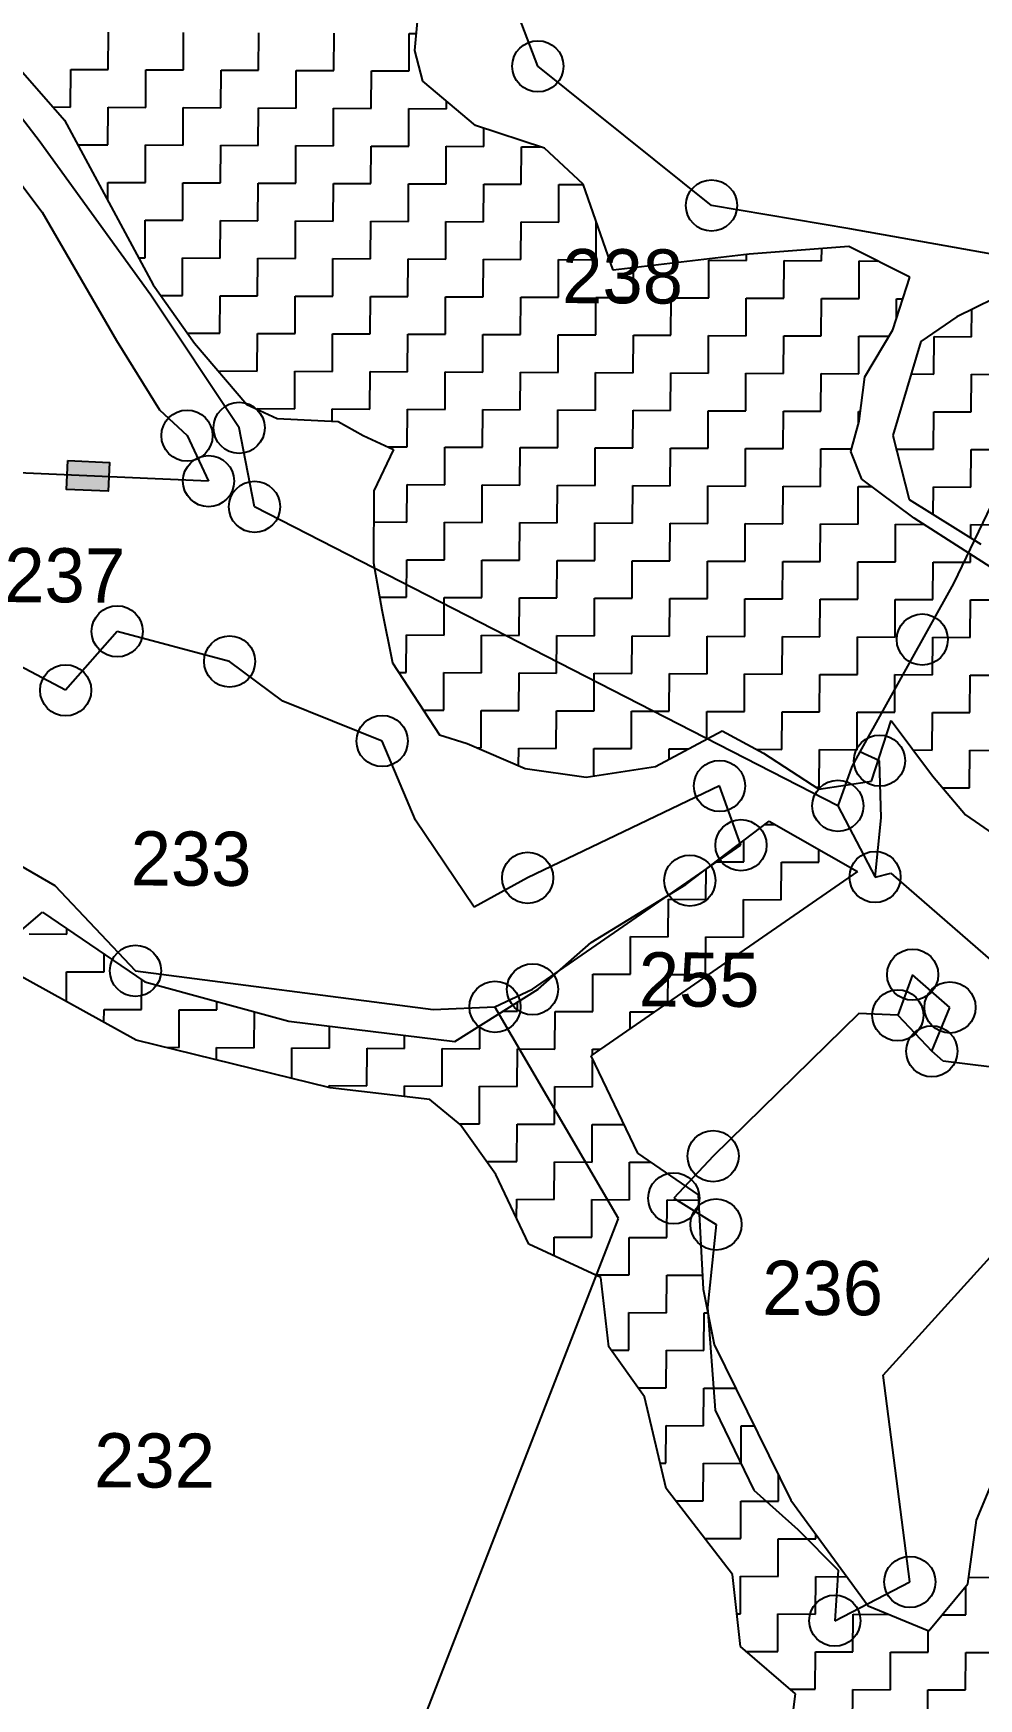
# Model space of a CAD drawing. Header units: metres. Extents: x 281411 to 286097, y 2026212 to 2030446.
# Drawn here: x 284644 to 284972, y 2028842 to 2029420 of the extents above; entities that cross this region are included whole.
import ezdxf
from ezdxf.enums import TextEntityAlignment as Align

# ---------------------------------------------------------------- set-up
doc = ezdxf.new("R2010")
doc.units = ezdxf.units.M
for name, color, linetype in [('POLY_HATCH', 12, 'Continuous'), ('POLY_PARCEL', 6, 'Continuous'), ('TEXT_PARCEL', 7, 'Continuous'), ('V_BOUND_LINE', 7, 'Continuous')]:
    doc.layers.add(name, color=color, linetype=linetype)
doc.styles.add('TEXT_MAP', font='')
doc.styles.get('TEXT_MAP').set_extended_font_data('Kruti Dev 050')

msp = doc.modelspace()

# ---------------------------------------------------------------- hatches: boundary and pattern name
msp.add_hatch(color=256).paths.add_polyline_path([(284670.16, 2029260.79), (284670.6, 2029270.83), (284656.08, 2029271.45), (284655.65, 2029261.41)])

# ---------------------------------------------------------------- linework, layer by layer
msp.add_lwpolyline([(284656.08, 2029271.45), (284670.6, 2029270.83), (284670.16, 2029260.79), (284655.65, 2029261.41)], close=True)
for centre in [(284819.25, 2029408.28), (284879.52, 2029359.98), (284715.56, 2029282.82), (284697.5, 2029280.1), (284704.96, 2029264.32), (284720.92, 2029255.41), (284673.26, 2029212.17), (284952.67, 2029209.32), (284712.26, 2029201.72), (284655.35, 2029191.71), (284765.23, 2029174.11), (284937.84, 2029167.3), (284882.3, 2029158.52), (284923.39, 2029151.61), (284889.75, 2029137.95), (284815.71, 2029126.64), (284872, 2029125.68), (284936.29, 2029126.91), (284679.58, 2029094.38), (284949.33, 2029093.03), (284817.41, 2029087.96), (284804.37, 2029081.86), (284944.17, 2029078.93), (284962.28, 2029081.67), (284955.99, 2029066.44), (284880.07, 2029030.06), (284866.44, 2029015.43), (284881.09, 2029006.33), (284948.37, 2028882.29), (284922.31, 2028868.84)]:
    msp.add_circle(centre, 8.88)
at = {"layer": 'POLY_HATCH'}
for p, q in [((284776.51, 2029413.73), (284778.53, 2029434.87)), ((284779.35, 2029403.14), (284776.51, 2029413.73)), ((284639.69, 2029407.01), (284655, 2029389.63)), ((284797.56, 2029387.68), (284779.35, 2029403.14)), ((284655, 2029389.63), (284685.73, 2029332.42)), ((284821.57, 2029379.88), (284797.56, 2029387.68)), ((284834.98, 2029367.32), (284821.57, 2029379.88)), ((284845.42, 2029337.47), (284834.98, 2029367.32)), ((284892.58, 2029343.03), (284845.42, 2029337.47)), ((284927.22, 2029345.75), (284892.58, 2029343.03)), ((284948.33, 2029335.08), (284927.22, 2029345.75)), ((284685.73, 2029332.42), (284700.07, 2029312.17)), ((284942.48, 2029316.84), (284948.33, 2029335.08)), ((284983.99, 2029330.85), (284964.71, 2029321.33)), ((284964.71, 2029321.33), (284952.17, 2029312.73)), ((284932.78, 2029300.54), (284942.48, 2029316.84)), ((284952.17, 2029312.73), (284942.4, 2029280.09)), ((284700.07, 2029312.17), (284718.25, 2029290.94)), ((284930.79, 2029285.17), (284932.78, 2029300.54)), ((284718.25, 2029290.94), (284728.8, 2029286.08)), ((284728.8, 2029286.08), (284749.96, 2029285.03)), ((284749.96, 2029285.03), (284758.6, 2029280.18)), ((284927.86, 2029274.61), (284930.79, 2029285.17)), ((284758.6, 2029280.18), (284769.15, 2029275.33)), ((284942.4, 2029280.09), (284948.08, 2029257.95)), ((284769.15, 2029275.33), (284762.36, 2029260.94)), ((284931.66, 2029264.98), (284927.86, 2029274.61)), ((284762.36, 2029260.94), (284762.24, 2029235.94)), ((284949.88, 2029251.44), (284931.66, 2029264.98)), ((284948.08, 2029257.95), (284973.01, 2029242.46)), ((284989.2, 2029226.27), (284949.88, 2029251.44)), ((284762.24, 2029235.94), (284765.06, 2029219.59)), ((284765.06, 2029219.59), (284768.82, 2029201.3)), ((284768.82, 2029201.3), (284785.06, 2029176.23)), ((284935.04, 2029160.18), (284941.86, 2029181.29)), ((284941.86, 2029181.29), (284956.21, 2029162)), ((284785.06, 2029176.23), (284794.66, 2029173.31)), ((284860.03, 2029165.32), (284883.17, 2029177.71)), ((284883.17, 2029177.71), (284897.57, 2029169.96)), ((284794.66, 2029173.31), (284814.82, 2029164.56)), ((284897.57, 2029169.96), (284916.75, 2029157.37)), ((284814.82, 2029164.56), (284835.97, 2029161.58)), ((284835.97, 2029161.58), (284860.03, 2029165.32)), ((284916.75, 2029157.37), (284935.04, 2029160.18)), ((284956.21, 2029162), (284967.69, 2029148.49)), ((284870.56, 2029124.29), (284899.51, 2029146.27)), ((284899.51, 2029146.27), (284930.21, 2029128.83)), ((284967.69, 2029148.49), (284985.91, 2029135.91)), ((284930.21, 2029128.83), (284837.59, 2029064.84)), ((284837.76, 2029104.25), (284870.56, 2029124.29)), ((284632.88, 2029102.29), (284647.36, 2029114.72)), ((284647.36, 2029114.72), (284682.84, 2029090.53)), ((284819.41, 2029087.99), (284837.76, 2029104.25)), ((284679.87, 2029070.36), (284637.65, 2029093.62)), ((284682.84, 2029090.53), (284732.8, 2029076.85)), ((284790.48, 2029069.86), (284819.41, 2029087.99)), ((284732.8, 2029076.85), (284790.48, 2029069.86)), ((284747.12, 2029053.71), (284679.87, 2029070.36)), ((284837.59, 2029064.84), (284853.79, 2029031.12)), ((284781.73, 2029049.71), (284747.12, 2029053.71)), ((284792.27, 2029041.01), (284781.73, 2029049.71)), ((284804.7, 2029023.65), (284792.27, 2029041.01)), ((284853.79, 2029031.12), (284874.88, 2029016.6)), ((284816.13, 2028999.56), (284804.7, 2029023.65)), ((284874.88, 2029016.6), (284876.66, 2028983.9)), ((284841.09, 2028987.91), (284816.13, 2028999.56)), ((284843.86, 2028963.86), (284841.09, 2028987.91)), ((284876.66, 2028983.9), (284880.42, 2028964.66)), ((284856.29, 2028946.5), (284843.86, 2028963.86)), ((284880.42, 2028964.66), (284907.11, 2028910.7)), ((284863.84, 2028914.74), (284856.29, 2028946.5)), ((284971.52, 2028903.68), (284980.27, 2028924.79)), ((284886.79, 2028884.84), (284863.84, 2028914.74)), ((284907.11, 2028910.7), (284933.87, 2028874.05)), ((284968.53, 2028881.59), (284971.52, 2028903.68)), ((284889.56, 2028859.83), (284886.79, 2028884.84)), ((284954.99, 2028865.3), (284968.53, 2028881.59)), ((284933.87, 2028874.05), (284954.99, 2028865.3)), ((284908.73, 2028843.4), (284889.56, 2028859.83)), ((284906.73, 2028828.03), (284908.73, 2028843.4))]:
    msp.add_line(p, q, dxfattribs=at)
at = {"layer": 'POLY_HATCH', "linetype": 'Continuous'}
for p, q in [((284670.17, 2029407.12), (284670.23, 2029420.16)), ((284670.17, 2029407.12), (284670.23, 2029420.16)), ((284696.26, 2029407), (284696.32, 2029420.05)), ((284696.26, 2029407), (284696.32, 2029420.05)), ((284722.35, 2029406.88), (284722.41, 2029419.93)), ((284722.35, 2029406.88), (284722.41, 2029419.93)), ((284748.44, 2029406.76), (284748.5, 2029419.81)), ((284748.44, 2029406.76), (284748.5, 2029419.81)), ((284774.53, 2029406.65), (284774.59, 2029419.69)), ((284774.53, 2029406.65), (284774.59, 2029419.69)), ((284774.59, 2029419.69), (284777.08, 2029419.68)), ((284774.59, 2029419.69), (284777.08, 2029419.68)), ((284657.06, 2029394.13), (284657.12, 2029407.18)), ((284657.06, 2029394.13), (284657.12, 2029407.18)), ((284657.12, 2029407.18), (284670.17, 2029407.12)), ((284657.12, 2029407.18), (284670.17, 2029407.12)), ((284683.15, 2029394.01), (284683.21, 2029407.06)), ((284683.15, 2029394.01), (284683.21, 2029407.06)), ((284683.21, 2029407.06), (284696.26, 2029407)), ((284683.21, 2029407.06), (284696.26, 2029407)), ((284709.25, 2029393.9), (284709.3, 2029406.94)), ((284709.25, 2029393.9), (284709.3, 2029406.94)), ((284709.3, 2029406.94), (284722.35, 2029406.88)), ((284709.3, 2029406.94), (284722.35, 2029406.88)), ((284735.34, 2029393.78), (284735.4, 2029406.82)), ((284735.34, 2029393.78), (284735.4, 2029406.82)), ((284735.4, 2029406.82), (284748.44, 2029406.76)), ((284735.4, 2029406.82), (284748.44, 2029406.76)), ((284761.43, 2029393.66), (284761.49, 2029406.71)), ((284761.43, 2029393.66), (284761.49, 2029406.71)), ((284761.49, 2029406.71), (284774.53, 2029406.65)), ((284761.49, 2029406.71), (284774.53, 2029406.65)), ((284651.01, 2029394.16), (284657.06, 2029394.13)), ((284651.01, 2029394.16), (284657.06, 2029394.13)), ((284670.05, 2029381.03), (284670.11, 2029394.07)), ((284670.05, 2029381.03), (284670.11, 2029394.07)), ((284670.11, 2029394.07), (284683.15, 2029394.01)), ((284670.11, 2029394.07), (284683.15, 2029394.01)), ((284696.14, 2029380.91), (284696.2, 2029393.95)), ((284696.14, 2029380.91), (284696.2, 2029393.95)), ((284696.2, 2029393.95), (284709.25, 2029393.9)), ((284696.2, 2029393.95), (284709.25, 2029393.9)), ((284722.23, 2029380.79), (284722.29, 2029393.84)), ((284722.23, 2029380.79), (284722.29, 2029393.84)), ((284722.29, 2029393.84), (284735.34, 2029393.78)), ((284722.29, 2029393.84), (284735.34, 2029393.78)), ((284748.32, 2029380.67), (284748.38, 2029393.72)), ((284748.32, 2029380.67), (284748.38, 2029393.72)), ((284748.38, 2029393.72), (284761.43, 2029393.66)), ((284748.38, 2029393.72), (284761.43, 2029393.66)), ((284774.42, 2029380.55), (284774.48, 2029393.6)), ((284774.42, 2029380.55), (284774.48, 2029393.6)), ((284774.48, 2029393.6), (284787.52, 2029393.54)), ((284774.48, 2029393.6), (284787.52, 2029393.54)), ((284787.52, 2029393.54), (284787.53, 2029396.19)), ((284787.52, 2029393.54), (284787.53, 2029396.19)), ((284800.51, 2029380.44), (284800.54, 2029386.71)), ((284800.51, 2029380.44), (284800.54, 2029386.71)), ((284659.6, 2029381.07), (284670.05, 2029381.03)), ((284659.6, 2029381.07), (284670.05, 2029381.03)), ((284683.04, 2029367.92), (284683.09, 2029380.97)), ((284683.04, 2029367.92), (284683.09, 2029380.97)), ((284683.09, 2029380.97), (284696.14, 2029380.91)), ((284683.09, 2029380.97), (284696.14, 2029380.91)), ((284709.13, 2029367.8), (284709.19, 2029380.85)), ((284709.13, 2029367.8), (284709.19, 2029380.85)), ((284709.19, 2029380.85), (284722.23, 2029380.79)), ((284709.19, 2029380.85), (284722.23, 2029380.79)), ((284735.22, 2029367.69), (284735.28, 2029380.73)), ((284735.22, 2029367.69), (284735.28, 2029380.73)), ((284735.28, 2029380.73), (284748.32, 2029380.67)), ((284735.28, 2029380.73), (284748.32, 2029380.67)), ((284761.31, 2029367.57), (284761.37, 2029380.61)), ((284761.31, 2029367.57), (284761.37, 2029380.61)), ((284761.37, 2029380.61), (284774.42, 2029380.55)), ((284761.37, 2029380.61), (284774.42, 2029380.55)), ((284787.4, 2029367.45), (284787.46, 2029380.5)), ((284787.4, 2029367.45), (284787.46, 2029380.5)), ((284787.46, 2029380.5), (284800.51, 2029380.44)), ((284787.46, 2029380.5), (284800.51, 2029380.44)), ((284813.5, 2029367.33), (284813.55, 2029380.38)), ((284813.5, 2029367.33), (284813.55, 2029380.38)), ((284813.55, 2029380.38), (284820.12, 2029380.35)), ((284813.55, 2029380.38), (284820.12, 2029380.35)), ((284669.96, 2029361.78), (284669.99, 2029367.98)), ((284669.96, 2029361.78), (284669.99, 2029367.98)), ((284669.99, 2029367.98), (284683.04, 2029367.92)), ((284669.99, 2029367.98), (284683.04, 2029367.92)), ((284696.02, 2029354.82), (284696.08, 2029367.86)), ((284696.02, 2029354.82), (284696.08, 2029367.86)), ((284696.08, 2029367.86), (284709.13, 2029367.8)), ((284696.08, 2029367.86), (284709.13, 2029367.8)), ((284722.11, 2029354.7), (284722.17, 2029367.74)), ((284722.11, 2029354.7), (284722.17, 2029367.74)), ((284722.17, 2029367.74), (284735.22, 2029367.69)), ((284722.17, 2029367.74), (284735.22, 2029367.69)), ((284748.21, 2029354.58), (284748.27, 2029367.63)), ((284748.21, 2029354.58), (284748.27, 2029367.63)), ((284748.27, 2029367.63), (284761.31, 2029367.57)), ((284748.27, 2029367.63), (284761.31, 2029367.57)), ((284774.3, 2029354.46), (284774.36, 2029367.51)), ((284774.3, 2029354.46), (284774.36, 2029367.51)), ((284774.36, 2029367.51), (284787.4, 2029367.45)), ((284774.36, 2029367.51), (284787.4, 2029367.45)), ((284800.39, 2029354.35), (284800.45, 2029367.39)), ((284800.39, 2029354.35), (284800.45, 2029367.39)), ((284800.45, 2029367.39), (284813.5, 2029367.33)), ((284800.45, 2029367.39), (284813.5, 2029367.33)), ((284826.48, 2029354.23), (284826.54, 2029367.27)), ((284826.48, 2029354.23), (284826.54, 2029367.27)), ((284826.54, 2029367.27), (284835.01, 2029367.24)), ((284826.54, 2029367.27), (284835.01, 2029367.24)), ((284682.92, 2029341.83), (284682.98, 2029354.88)), ((284682.92, 2029341.83), (284682.98, 2029354.88)), ((284682.98, 2029354.88), (284696.02, 2029354.82)), ((284682.98, 2029354.88), (284696.02, 2029354.82)), ((284709.01, 2029341.71), (284709.07, 2029354.76)), ((284709.01, 2029341.71), (284709.07, 2029354.76)), ((284709.07, 2029354.76), (284722.11, 2029354.7)), ((284709.07, 2029354.76), (284722.11, 2029354.7)), ((284735.1, 2029341.59), (284735.16, 2029354.64)), ((284735.1, 2029341.59), (284735.16, 2029354.64)), ((284735.16, 2029354.64), (284748.21, 2029354.58)), ((284735.16, 2029354.64), (284748.21, 2029354.58)), ((284761.19, 2029341.48), (284761.25, 2029354.52)), ((284761.19, 2029341.48), (284761.25, 2029354.52)), ((284761.25, 2029354.52), (284774.3, 2029354.46)), ((284761.25, 2029354.52), (284774.3, 2029354.46)), ((284787.29, 2029341.36), (284787.34, 2029354.4)), ((284787.29, 2029341.36), (284787.34, 2029354.4)), ((284787.34, 2029354.4), (284800.39, 2029354.35)), ((284787.34, 2029354.4), (284800.39, 2029354.35)), ((284813.38, 2029341.24), (284813.44, 2029354.29)), ((284813.38, 2029341.24), (284813.44, 2029354.29)), ((284813.44, 2029354.29), (284826.48, 2029354.23)), ((284813.44, 2029354.29), (284826.48, 2029354.23)), ((284839.47, 2029341.12), (284839.53, 2029354.17)), ((284839.47, 2029341.12), (284839.53, 2029354.17)), ((284839.53, 2029354.17), (284839.58, 2029354.17)), ((284839.53, 2029354.17), (284839.58, 2029354.17)), ((284680.67, 2029341.84), (284682.92, 2029341.83)), ((284680.67, 2029341.84), (284682.92, 2029341.83)), ((284695.9, 2029328.72), (284695.96, 2029341.77)), ((284695.9, 2029328.72), (284695.96, 2029341.77)), ((284695.96, 2029341.77), (284709.01, 2029341.71)), ((284695.96, 2029341.77), (284709.01, 2029341.71)), ((284722, 2029328.61), (284722.06, 2029341.65)), ((284722, 2029328.61), (284722.06, 2029341.65)), ((284722.06, 2029341.65), (284735.1, 2029341.59)), ((284722.06, 2029341.65), (284735.1, 2029341.59)), ((284748.09, 2029328.49), (284748.15, 2029341.53)), ((284748.09, 2029328.49), (284748.15, 2029341.53)), ((284748.15, 2029341.53), (284761.19, 2029341.48)), ((284748.15, 2029341.53), (284761.19, 2029341.48)), ((284774.18, 2029328.37), (284774.24, 2029341.42)), ((284774.18, 2029328.37), (284774.24, 2029341.42)), ((284774.24, 2029341.42), (284787.29, 2029341.36)), ((284774.24, 2029341.42), (284787.29, 2029341.36)), ((284891.65, 2029340.89), (284891.66, 2029342.92)), ((284891.65, 2029340.89), (284891.66, 2029342.92)), ((284917.75, 2029340.77), (284917.76, 2029345.01)), ((284917.75, 2029340.77), (284917.76, 2029345.01)), ((284800.27, 2029328.25), (284800.33, 2029341.3)), ((284800.27, 2029328.25), (284800.33, 2029341.3)), ((284800.33, 2029341.3), (284813.38, 2029341.24)), ((284800.33, 2029341.3), (284813.38, 2029341.24)), ((284826.36, 2029328.14), (284826.42, 2029341.18)), ((284826.36, 2029328.14), (284826.42, 2029341.18)), ((284826.42, 2029341.18), (284839.47, 2029341.12)), ((284826.42, 2029341.18), (284839.47, 2029341.12)), ((284852.46, 2029328.02), (284852.5, 2029338.31)), ((284852.46, 2029328.02), (284852.5, 2029338.31)), ((284878.55, 2029327.9), (284878.61, 2029340.95)), ((284878.55, 2029327.9), (284878.61, 2029340.95)), ((284878.61, 2029340.95), (284891.65, 2029340.89)), ((284878.61, 2029340.95), (284891.65, 2029340.89)), ((284904.64, 2029327.78), (284904.7, 2029340.83)), ((284904.64, 2029327.78), (284904.7, 2029340.83)), ((284904.7, 2029340.83), (284917.75, 2029340.77)), ((284904.7, 2029340.83), (284917.75, 2029340.77)), ((284930.73, 2029327.66), (284930.79, 2029340.71)), ((284930.73, 2029327.66), (284930.79, 2029340.71)), ((284930.79, 2029340.71), (284937.26, 2029340.68)), ((284930.79, 2029340.71), (284937.26, 2029340.68)), ((284688.32, 2029328.76), (284695.9, 2029328.72)), ((284688.32, 2029328.76), (284695.9, 2029328.72)), ((284708.89, 2029315.62), (284708.95, 2029328.67)), ((284708.89, 2029315.62), (284708.95, 2029328.67)), ((284708.95, 2029328.67), (284722, 2029328.61)), ((284708.95, 2029328.67), (284722, 2029328.61)), ((284734.98, 2029315.5), (284735.04, 2029328.55)), ((284734.98, 2029315.5), (284735.04, 2029328.55)), ((284735.04, 2029328.55), (284748.09, 2029328.49)), ((284735.04, 2029328.55), (284748.09, 2029328.49)), ((284761.08, 2029315.38), (284761.13, 2029328.43)), ((284761.08, 2029315.38), (284761.13, 2029328.43)), ((284761.13, 2029328.43), (284774.18, 2029328.37)), ((284761.13, 2029328.43), (284774.18, 2029328.37)), ((284787.17, 2029315.27), (284787.23, 2029328.31)), ((284787.17, 2029315.27), (284787.23, 2029328.31)), ((284787.23, 2029328.31), (284800.27, 2029328.25)), ((284787.23, 2029328.31), (284800.27, 2029328.25)), ((284813.26, 2029315.15), (284813.32, 2029328.19)), ((284813.26, 2029315.15), (284813.32, 2029328.19)), ((284813.32, 2029328.19), (284826.36, 2029328.14)), ((284813.32, 2029328.19), (284826.36, 2029328.14)), ((284839.35, 2029315.03), (284839.41, 2029328.08)), ((284839.35, 2029315.03), (284839.41, 2029328.08)), ((284839.41, 2029328.08), (284852.46, 2029328.02)), ((284839.41, 2029328.08), (284852.46, 2029328.02)), ((284865.44, 2029314.91), (284865.5, 2029327.96)), ((284865.44, 2029314.91), (284865.5, 2029327.96)), ((284865.5, 2029327.96), (284878.55, 2029327.9)), ((284865.5, 2029327.96), (284878.55, 2029327.9)), ((284891.54, 2029314.79), (284891.59, 2029327.84)), ((284891.54, 2029314.79), (284891.59, 2029327.84)), ((284891.59, 2029327.84), (284904.64, 2029327.78)), ((284891.59, 2029327.84), (284904.64, 2029327.78)), ((284917.63, 2029314.68), (284917.69, 2029327.72)), ((284917.63, 2029314.68), (284917.69, 2029327.72)), ((284917.69, 2029327.72), (284930.73, 2029327.66)), ((284917.69, 2029327.72), (284930.73, 2029327.66)), ((284943.75, 2029320.8), (284943.78, 2029327.61)), ((284943.75, 2029320.8), (284943.78, 2029327.61)), ((284943.78, 2029327.61), (284945.93, 2029327.6)), ((284943.78, 2029327.61), (284945.93, 2029327.6)), ((284969.81, 2029314.44), (284969.85, 2029323.87)), ((284697.59, 2029315.67), (284708.89, 2029315.62)), ((284697.59, 2029315.67), (284708.89, 2029315.62)), ((284721.88, 2029302.51), (284721.94, 2029315.56)), ((284721.88, 2029302.51), (284721.94, 2029315.56)), ((284721.94, 2029315.56), (284734.98, 2029315.5)), ((284721.94, 2029315.56), (284734.98, 2029315.5)), ((284747.97, 2029302.4), (284748.03, 2029315.44)), ((284747.97, 2029302.4), (284748.03, 2029315.44)), ((284748.03, 2029315.44), (284761.08, 2029315.38)), ((284748.03, 2029315.44), (284761.08, 2029315.38)), ((284774.06, 2029302.28), (284774.12, 2029315.32)), ((284774.06, 2029302.28), (284774.12, 2029315.32)), ((284774.12, 2029315.32), (284787.17, 2029315.27)), ((284774.12, 2029315.32), (284787.17, 2029315.27)), ((284800.15, 2029302.16), (284800.21, 2029315.21)), ((284800.15, 2029302.16), (284800.21, 2029315.21)), ((284800.21, 2029315.21), (284813.26, 2029315.15)), ((284800.21, 2029315.21), (284813.26, 2029315.15)), ((284826.25, 2029302.04), (284826.31, 2029315.09)), ((284826.25, 2029302.04), (284826.31, 2029315.09)), ((284826.31, 2029315.09), (284839.35, 2029315.03)), ((284826.31, 2029315.09), (284839.35, 2029315.03)), ((284852.34, 2029301.93), (284852.4, 2029314.97)), ((284852.34, 2029301.93), (284852.4, 2029314.97)), ((284852.4, 2029314.97), (284865.44, 2029314.91)), ((284852.4, 2029314.97), (284865.44, 2029314.91)), ((284878.43, 2029301.81), (284878.49, 2029314.85)), ((284878.43, 2029301.81), (284878.49, 2029314.85)), ((284878.49, 2029314.85), (284891.54, 2029314.79)), ((284878.49, 2029314.85), (284891.54, 2029314.79)), ((284904.52, 2029301.69), (284904.58, 2029314.74)), ((284904.52, 2029301.69), (284904.58, 2029314.74)), ((284904.58, 2029314.74), (284917.63, 2029314.68)), ((284904.58, 2029314.74), (284917.63, 2029314.68)), ((284930.61, 2029301.57), (284930.67, 2029314.62)), ((284930.61, 2029301.57), (284930.67, 2029314.62)), ((284930.67, 2029314.62), (284941.12, 2029314.57)), ((284930.67, 2029314.62), (284941.12, 2029314.57)), ((284956.71, 2029301.45), (284956.77, 2029314.5)), ((284956.77, 2029314.5), (284969.81, 2029314.44)), ((284708.83, 2029302.57), (284721.88, 2029302.51)), ((284708.83, 2029301.94), (284708.83, 2029302.57)), ((284708.83, 2029302.57), (284721.88, 2029302.51)), ((284708.83, 2029301.94), (284708.83, 2029302.57)), ((284734.87, 2029289.41), (284734.92, 2029302.46)), ((284734.87, 2029289.41), (284734.92, 2029302.46)), ((284734.92, 2029302.46), (284747.97, 2029302.4)), ((284734.92, 2029302.46), (284747.97, 2029302.4)), ((284760.96, 2029289.29), (284761.02, 2029302.34)), ((284760.96, 2029289.29), (284761.02, 2029302.34)), ((284761.02, 2029302.34), (284774.06, 2029302.28)), ((284761.02, 2029302.34), (284774.06, 2029302.28)), ((284787.05, 2029289.17), (284787.11, 2029302.22)), ((284787.05, 2029289.17), (284787.11, 2029302.22)), ((284787.11, 2029302.22), (284800.15, 2029302.16)), ((284787.11, 2029302.22), (284800.15, 2029302.16)), ((284813.14, 2029289.06), (284813.2, 2029302.1)), ((284813.14, 2029289.06), (284813.2, 2029302.1)), ((284813.2, 2029302.1), (284826.25, 2029302.04)), ((284813.2, 2029302.1), (284826.25, 2029302.04)), ((284839.23, 2029288.94), (284839.29, 2029301.98)), ((284839.23, 2029288.94), (284839.29, 2029301.98)), ((284839.29, 2029301.98), (284852.34, 2029301.93)), ((284839.29, 2029301.98), (284852.34, 2029301.93)), ((284865.33, 2029288.82), (284865.38, 2029301.87)), ((284865.33, 2029288.82), (284865.38, 2029301.87)), ((284865.38, 2029301.87), (284878.43, 2029301.81)), ((284865.38, 2029301.87), (284878.43, 2029301.81)), ((284891.42, 2029288.7), (284891.48, 2029301.75)), ((284891.42, 2029288.7), (284891.48, 2029301.75)), ((284891.48, 2029301.75), (284904.52, 2029301.69)), ((284891.48, 2029301.75), (284904.52, 2029301.69)), ((284917.51, 2029288.58), (284917.57, 2029301.63)), ((284917.51, 2029288.58), (284917.57, 2029301.63)), ((284917.57, 2029301.63), (284930.61, 2029301.57)), ((284917.57, 2029301.63), (284930.61, 2029301.57)), ((284948.81, 2029301.49), (284956.71, 2029301.45)), ((284969.69, 2029288.35), (284969.75, 2029301.4)), ((284969.75, 2029301.4), (284982.8, 2029301.34)), ((284721.82, 2029289.47), (284734.87, 2029289.41)), ((284721.82, 2029289.3), (284721.82, 2029289.47)), ((284721.82, 2029289.47), (284734.87, 2029289.41)), ((284721.82, 2029289.3), (284721.82, 2029289.47)), ((284747.89, 2029285.13), (284747.91, 2029289.35)), ((284747.89, 2029285.13), (284747.91, 2029289.35)), ((284747.91, 2029289.35), (284760.96, 2029289.29)), ((284747.91, 2029289.35), (284760.96, 2029289.29)), ((284773.94, 2029276.19), (284774, 2029289.23)), ((284773.94, 2029276.19), (284774, 2029289.23)), ((284774, 2029289.23), (284787.05, 2029289.17)), ((284774, 2029289.23), (284787.05, 2029289.17)), ((284800.04, 2029276.07), (284800.1, 2029289.12)), ((284800.04, 2029276.07), (284800.1, 2029289.12)), ((284800.1, 2029289.12), (284813.14, 2029289.06)), ((284800.1, 2029289.12), (284813.14, 2029289.06)), ((284826.13, 2029275.95), (284826.19, 2029289)), ((284826.13, 2029275.95), (284826.19, 2029289)), ((284826.19, 2029289), (284839.23, 2029288.94)), ((284826.19, 2029289), (284839.23, 2029288.94)), ((284852.22, 2029275.83), (284852.28, 2029288.88)), ((284852.22, 2029275.83), (284852.28, 2029288.88)), ((284852.28, 2029288.88), (284865.33, 2029288.82)), ((284852.28, 2029288.88), (284865.33, 2029288.82)), ((284878.31, 2029275.72), (284878.37, 2029288.76)), ((284878.31, 2029275.72), (284878.37, 2029288.76)), ((284878.37, 2029288.76), (284891.42, 2029288.7)), ((284878.37, 2029288.76), (284891.42, 2029288.7)), ((284904.4, 2029275.6), (284904.46, 2029288.64)), ((284904.4, 2029275.6), (284904.46, 2029288.64)), ((284904.46, 2029288.64), (284917.51, 2029288.58)), ((284904.46, 2029288.64), (284917.51, 2029288.58)), ((284930.54, 2029284.25), (284930.56, 2029288.53)), ((284930.54, 2029284.25), (284930.56, 2029288.53)), ((284930.56, 2029288.53), (284931.23, 2029288.52)), ((284930.56, 2029288.53), (284931.23, 2029288.52)), ((284956.59, 2029275.36), (284956.65, 2029288.41)), ((284956.65, 2029288.41), (284969.69, 2029288.35)), ((284767.22, 2029276.22), (284773.94, 2029276.19)), ((284767.22, 2029276.22), (284773.94, 2029276.19)), ((284786.93, 2029263.08), (284786.99, 2029276.13)), ((284786.93, 2029263.08), (284786.99, 2029276.13)), ((284786.99, 2029276.13), (284800.04, 2029276.07)), ((284786.99, 2029276.13), (284800.04, 2029276.07)), ((284813.02, 2029262.96), (284813.08, 2029276.01)), ((284813.02, 2029262.96), (284813.08, 2029276.01)), ((284813.08, 2029276.01), (284826.13, 2029275.95)), ((284813.08, 2029276.01), (284826.13, 2029275.95)), ((284839.12, 2029262.85), (284839.17, 2029275.89)), ((284839.12, 2029262.85), (284839.17, 2029275.89)), ((284839.17, 2029275.89), (284852.22, 2029275.83)), ((284839.17, 2029275.89), (284852.22, 2029275.83)), ((284865.21, 2029262.73), (284865.27, 2029275.77)), ((284865.21, 2029262.73), (284865.27, 2029275.77)), ((284865.27, 2029275.77), (284878.31, 2029275.72)), ((284865.27, 2029275.77), (284878.31, 2029275.72)), ((284891.3, 2029262.61), (284891.36, 2029275.66)), ((284891.3, 2029262.61), (284891.36, 2029275.66)), ((284891.36, 2029275.66), (284904.4, 2029275.6)), ((284891.36, 2029275.66), (284904.4, 2029275.6)), ((284917.39, 2029262.49), (284917.45, 2029275.54)), ((284917.39, 2029262.49), (284917.45, 2029275.54)), ((284917.45, 2029275.54), (284928.1, 2029275.49)), ((284917.45, 2029275.54), (284928.1, 2029275.49)), ((284943.6, 2029275.42), (284956.59, 2029275.36)), ((284969.58, 2029262.26), (284969.63, 2029275.3)), ((284969.63, 2029275.3), (284982.68, 2029275.24)), ((284773.83, 2029250.09), (284773.89, 2029263.14)), ((284773.83, 2029250.09), (284773.89, 2029263.14)), ((284773.89, 2029263.14), (284786.93, 2029263.08)), ((284773.89, 2029263.14), (284786.93, 2029263.08)), ((284799.92, 2029249.98), (284799.98, 2029263.02)), ((284799.92, 2029249.98), (284799.98, 2029263.02)), ((284799.98, 2029263.02), (284813.02, 2029262.96)), ((284799.98, 2029263.02), (284813.02, 2029262.96)), ((284826.01, 2029249.86), (284826.07, 2029262.91)), ((284826.01, 2029249.86), (284826.07, 2029262.91)), ((284826.07, 2029262.91), (284839.12, 2029262.85)), ((284826.07, 2029262.91), (284839.12, 2029262.85)), ((284852.1, 2029249.74), (284852.16, 2029262.79)), ((284852.1, 2029249.74), (284852.16, 2029262.79)), ((284852.16, 2029262.79), (284865.21, 2029262.73)), ((284852.16, 2029262.79), (284865.21, 2029262.73)), ((284878.2, 2029249.62), (284878.25, 2029262.67)), ((284878.2, 2029249.62), (284878.25, 2029262.67)), ((284878.25, 2029262.67), (284891.3, 2029262.61)), ((284878.25, 2029262.67), (284891.3, 2029262.61)), ((284904.29, 2029249.51), (284904.35, 2029262.55)), ((284904.29, 2029249.51), (284904.35, 2029262.55)), ((284904.35, 2029262.55), (284917.39, 2029262.49)), ((284904.35, 2029262.55), (284917.39, 2029262.49)), ((284930.38, 2029249.39), (284930.44, 2029262.43)), ((284930.38, 2029249.39), (284930.44, 2029262.43)), ((284930.44, 2029262.43), (284935.11, 2029262.41)), ((284930.44, 2029262.43), (284935.11, 2029262.41)), ((284956.49, 2029252.73), (284956.53, 2029262.32)), ((284956.53, 2029262.32), (284969.58, 2029262.26)), ((284762.31, 2029250.15), (284773.83, 2029250.09)), ((284762.31, 2029250.15), (284773.83, 2029250.09)), ((284786.81, 2029236.99), (284786.87, 2029250.04)), ((284786.81, 2029236.99), (284786.87, 2029250.04)), ((284786.87, 2029250.04), (284799.92, 2029249.98)), ((284786.87, 2029250.04), (284799.92, 2029249.98)), ((284812.91, 2029236.87), (284812.97, 2029249.92)), ((284812.91, 2029236.87), (284812.97, 2029249.92)), ((284812.97, 2029249.92), (284826.01, 2029249.86)), ((284812.97, 2029249.92), (284826.01, 2029249.86)), ((284839, 2029236.75), (284839.06, 2029249.8)), ((284839, 2029236.75), (284839.06, 2029249.8)), ((284839.06, 2029249.8), (284852.1, 2029249.74)), ((284839.06, 2029249.8), (284852.1, 2029249.74)), ((284865.09, 2029236.64), (284865.15, 2029249.68)), ((284865.09, 2029236.64), (284865.15, 2029249.68)), ((284865.15, 2029249.68), (284878.2, 2029249.62)), ((284865.15, 2029249.68), (284878.2, 2029249.62)), ((284891.18, 2029236.52), (284891.24, 2029249.56)), ((284891.18, 2029236.52), (284891.24, 2029249.56)), ((284891.24, 2029249.56), (284904.29, 2029249.51)), ((284891.24, 2029249.56), (284904.29, 2029249.51)), ((284917.27, 2029236.4), (284917.33, 2029249.45)), ((284917.27, 2029236.4), (284917.33, 2029249.45)), ((284917.33, 2029249.45), (284930.38, 2029249.39)), ((284917.33, 2029249.45), (284930.38, 2029249.39)), ((284943.37, 2029236.28), (284943.42, 2029249.33)), ((284943.37, 2029236.28), (284943.42, 2029249.33)), ((284943.42, 2029249.33), (284953.24, 2029249.28)), ((284943.42, 2029249.33), (284953.24, 2029249.28)), ((284969.5, 2029244.64), (284969.52, 2029249.21)), ((284969.52, 2029249.21), (284982.56, 2029249.15)), ((284969.46, 2029236.17), (284969.47, 2029238.89)), ((284969.46, 2029236.17), (284969.47, 2029238.89)), ((284773.71, 2029224), (284773.77, 2029237.05)), ((284773.71, 2029224), (284773.77, 2029237.05)), ((284773.77, 2029237.05), (284786.81, 2029236.99)), ((284773.77, 2029237.05), (284786.81, 2029236.99)), ((284799.8, 2029223.89), (284799.86, 2029236.93)), ((284799.8, 2029223.89), (284799.86, 2029236.93)), ((284799.86, 2029236.93), (284812.91, 2029236.87)), ((284799.86, 2029236.93), (284812.91, 2029236.87)), ((284825.89, 2029223.77), (284825.95, 2029236.81)), ((284825.89, 2029223.77), (284825.95, 2029236.81)), ((284825.95, 2029236.81), (284839, 2029236.75)), ((284825.95, 2029236.81), (284839, 2029236.75)), ((284851.99, 2029223.65), (284852.04, 2029236.7)), ((284851.99, 2029223.65), (284852.04, 2029236.7)), ((284852.04, 2029236.7), (284865.09, 2029236.64)), ((284852.04, 2029236.7), (284865.09, 2029236.64)), ((284878.08, 2029223.53), (284878.14, 2029236.58)), ((284878.08, 2029223.53), (284878.14, 2029236.58)), ((284878.14, 2029236.58), (284891.18, 2029236.52)), ((284878.14, 2029236.58), (284891.18, 2029236.52)), ((284904.17, 2029223.41), (284904.23, 2029236.46)), ((284904.17, 2029223.41), (284904.23, 2029236.46)), ((284904.23, 2029236.46), (284917.27, 2029236.4)), ((284904.23, 2029236.46), (284917.27, 2029236.4)), ((284930.26, 2029223.3), (284930.32, 2029236.34)), ((284930.26, 2029223.3), (284930.32, 2029236.34)), ((284930.32, 2029236.34), (284943.37, 2029236.28)), ((284930.32, 2029236.34), (284943.37, 2029236.28)), ((284956.35, 2029223.18), (284956.41, 2029236.22)), ((284956.35, 2029223.18), (284956.41, 2029236.22)), ((284956.41, 2029236.22), (284969.46, 2029236.17)), ((284956.41, 2029236.22), (284969.46, 2029236.17)), ((284764.29, 2029224.05), (284773.71, 2029224)), ((284764.29, 2029224.05), (284773.71, 2029224)), ((284786.7, 2029210.9), (284786.76, 2029223.94)), ((284786.7, 2029210.9), (284786.76, 2029223.94)), ((284786.76, 2029223.94), (284799.8, 2029223.89)), ((284786.76, 2029223.94), (284799.8, 2029223.89)), ((284812.79, 2029210.78), (284812.85, 2029223.83)), ((284812.79, 2029210.78), (284812.85, 2029223.83)), ((284812.85, 2029223.83), (284825.89, 2029223.77)), ((284812.85, 2029223.83), (284825.89, 2029223.77)), ((284838.88, 2029210.66), (284838.94, 2029223.71)), ((284838.88, 2029210.66), (284838.94, 2029223.71)), ((284838.94, 2029223.71), (284851.99, 2029223.65)), ((284838.94, 2029223.71), (284851.99, 2029223.65)), ((284864.97, 2029210.54), (284865.03, 2029223.59)), ((284864.97, 2029210.54), (284865.03, 2029223.59)), ((284865.03, 2029223.59), (284878.08, 2029223.53)), ((284865.03, 2029223.59), (284878.08, 2029223.53)), ((284891.06, 2029210.43), (284891.12, 2029223.47)), ((284891.06, 2029210.43), (284891.12, 2029223.47)), ((284891.12, 2029223.47), (284904.17, 2029223.41)), ((284891.12, 2029223.47), (284904.17, 2029223.41)), ((284917.16, 2029210.31), (284917.22, 2029223.35)), ((284917.16, 2029210.31), (284917.22, 2029223.35)), ((284917.22, 2029223.35), (284930.26, 2029223.3)), ((284917.22, 2029223.35), (284930.26, 2029223.3)), ((284943.25, 2029210.19), (284943.31, 2029223.24)), ((284943.25, 2029210.19), (284943.31, 2029223.24)), ((284943.31, 2029223.24), (284956.35, 2029223.18)), ((284943.31, 2029223.24), (284956.35, 2029223.18)), ((284969.34, 2029210.07), (284969.4, 2029223.12)), ((284969.34, 2029210.07), (284969.4, 2029223.12)), ((284969.4, 2029223.12), (284982.45, 2029223.06)), ((284969.4, 2029223.12), (284982.45, 2029223.06)), ((284773.59, 2029197.91), (284773.65, 2029210.96)), ((284773.59, 2029197.91), (284773.65, 2029210.96)), ((284773.65, 2029210.96), (284786.7, 2029210.9)), ((284773.65, 2029210.96), (284786.7, 2029210.9)), ((284799.68, 2029197.79), (284799.74, 2029210.84)), ((284799.68, 2029197.79), (284799.74, 2029210.84)), ((284799.74, 2029210.84), (284812.79, 2029210.78)), ((284799.74, 2029210.84), (284812.79, 2029210.78)), ((284825.78, 2029197.68), (284825.83, 2029210.72)), ((284825.78, 2029197.68), (284825.83, 2029210.72)), ((284825.83, 2029210.72), (284838.88, 2029210.66)), ((284825.83, 2029210.72), (284838.88, 2029210.66)), ((284851.87, 2029197.56), (284851.93, 2029210.6)), ((284851.87, 2029197.56), (284851.93, 2029210.6)), ((284851.93, 2029210.6), (284864.97, 2029210.54)), ((284851.93, 2029210.6), (284864.97, 2029210.54)), ((284877.96, 2029197.44), (284878.02, 2029210.49)), ((284877.96, 2029197.44), (284878.02, 2029210.49)), ((284878.02, 2029210.49), (284891.06, 2029210.43)), ((284878.02, 2029210.49), (284891.06, 2029210.43)), ((284904.05, 2029197.32), (284904.11, 2029210.37)), ((284904.05, 2029197.32), (284904.11, 2029210.37)), ((284904.11, 2029210.37), (284917.16, 2029210.31)), ((284904.11, 2029210.37), (284917.16, 2029210.31)), ((284930.14, 2029197.2), (284930.2, 2029210.25)), ((284930.14, 2029197.2), (284930.2, 2029210.25)), ((284930.2, 2029210.25), (284943.25, 2029210.19)), ((284930.2, 2029210.25), (284943.25, 2029210.19)), ((284956.24, 2029197.09), (284956.29, 2029210.13)), ((284956.24, 2029197.09), (284956.29, 2029210.13)), ((284956.29, 2029210.13), (284969.34, 2029210.07)), ((284956.29, 2029210.13), (284969.34, 2029210.07)), ((284771.01, 2029197.92), (284773.59, 2029197.91)), ((284771.01, 2029197.92), (284773.59, 2029197.91)), ((284786.58, 2029184.81), (284786.64, 2029197.85)), ((284786.58, 2029184.81), (284786.64, 2029197.85)), ((284786.64, 2029197.85), (284799.68, 2029197.79)), ((284786.64, 2029197.85), (284799.68, 2029197.79)), ((284812.67, 2029184.69), (284812.73, 2029197.73)), ((284812.67, 2029184.69), (284812.73, 2029197.73)), ((284812.73, 2029197.73), (284825.78, 2029197.68)), ((284812.73, 2029197.73), (284825.78, 2029197.68)), ((284838.76, 2029184.57), (284838.82, 2029197.62)), ((284838.76, 2029184.57), (284838.82, 2029197.62)), ((284838.82, 2029197.62), (284851.87, 2029197.56)), ((284838.82, 2029197.62), (284851.87, 2029197.56)), ((284864.85, 2029184.45), (284864.91, 2029197.5)), ((284864.85, 2029184.45), (284864.91, 2029197.5)), ((284864.91, 2029197.5), (284877.96, 2029197.44)), ((284864.91, 2029197.5), (284877.96, 2029197.44)), ((284890.95, 2029184.33), (284891.01, 2029197.38)), ((284890.95, 2029184.33), (284891.01, 2029197.38)), ((284891.01, 2029197.38), (284904.05, 2029197.32)), ((284891.01, 2029197.38), (284904.05, 2029197.32)), ((284917.04, 2029184.22), (284917.1, 2029197.26)), ((284917.04, 2029184.22), (284917.1, 2029197.26)), ((284917.1, 2029197.26), (284930.14, 2029197.2)), ((284917.1, 2029197.26), (284930.14, 2029197.2)), ((284943.13, 2029184.1), (284943.19, 2029197.15)), ((284943.13, 2029184.1), (284943.19, 2029197.15)), ((284943.19, 2029197.15), (284956.24, 2029197.09)), ((284943.19, 2029197.15), (284956.24, 2029197.09)), ((284969.22, 2029183.98), (284969.28, 2029197.03)), ((284969.22, 2029183.98), (284969.28, 2029197.03)), ((284969.28, 2029197.03), (284982.33, 2029196.97)), ((284969.28, 2029197.03), (284982.33, 2029196.97)), ((284779.49, 2029184.84), (284786.58, 2029184.81)), ((284779.49, 2029184.84), (284786.58, 2029184.81)), ((284799.57, 2029171.7), (284799.62, 2029184.75)), ((284799.57, 2029171.7), (284799.62, 2029184.75)), ((284799.62, 2029184.75), (284812.67, 2029184.69)), ((284799.62, 2029184.75), (284812.67, 2029184.69)), ((284825.66, 2029171.58), (284825.72, 2029184.63)), ((284825.66, 2029171.58), (284825.72, 2029184.63)), ((284825.72, 2029184.63), (284838.76, 2029184.57)), ((284825.72, 2029184.63), (284838.76, 2029184.57)), ((284851.75, 2029171.47), (284851.81, 2029184.51)), ((284851.75, 2029171.47), (284851.81, 2029184.51)), ((284851.81, 2029184.51), (284864.85, 2029184.45)), ((284851.81, 2029184.51), (284864.85, 2029184.45)), ((284877.86, 2029174.87), (284877.9, 2029184.39)), ((284877.86, 2029174.87), (284877.9, 2029184.39)), ((284877.9, 2029184.39), (284890.95, 2029184.33)), ((284877.9, 2029184.39), (284890.95, 2029184.33)), ((284903.93, 2029171.23), (284903.99, 2029184.28)), ((284903.93, 2029171.23), (284903.99, 2029184.28)), ((284903.99, 2029184.28), (284917.04, 2029184.22)), ((284903.99, 2029184.28), (284917.04, 2029184.22)), ((284930.03, 2029171.11), (284930.08, 2029184.16)), ((284930.03, 2029171.11), (284930.08, 2029184.16)), ((284930.08, 2029184.16), (284943.13, 2029184.1)), ((284930.08, 2029184.16), (284943.13, 2029184.1)), ((284956.12, 2029170.99), (284956.18, 2029184.04)), ((284956.12, 2029170.99), (284956.18, 2029184.04)), ((284956.18, 2029184.04), (284969.22, 2029183.98)), ((284956.18, 2029184.04), (284969.22, 2029183.98)), ((284798.35, 2029171.71), (284799.57, 2029171.7)), ((284798.35, 2029171.71), (284799.57, 2029171.7)), ((284812.58, 2029165.53), (284812.61, 2029171.64)), ((284812.58, 2029165.53), (284812.61, 2029171.64)), ((284812.61, 2029171.64), (284825.66, 2029171.58)), ((284812.61, 2029171.64), (284825.66, 2029171.58)), ((284838.66, 2029162), (284838.7, 2029171.52)), ((284838.66, 2029162), (284838.7, 2029171.52)), ((284838.7, 2029171.52), (284851.75, 2029171.47)), ((284838.7, 2029171.52), (284851.75, 2029171.47)), ((284864.78, 2029167.86), (284864.8, 2029171.41)), ((284864.78, 2029167.86), (284864.8, 2029171.41)), ((284864.8, 2029171.41), (284871.34, 2029171.38)), ((284864.8, 2029171.41), (284871.34, 2029171.38)), ((284895.13, 2029171.27), (284903.93, 2029171.23)), ((284895.13, 2029171.27), (284903.93, 2029171.23)), ((284916.92, 2029158.13), (284916.98, 2029171.17)), ((284916.92, 2029158.13), (284916.98, 2029171.17)), ((284916.98, 2029171.17), (284930.03, 2029171.11)), ((284916.98, 2029171.17), (284930.03, 2029171.11)), ((284949.5, 2029171.02), (284956.12, 2029170.99)), ((284949.5, 2029171.02), (284956.12, 2029170.99)), ((284969.1, 2029157.89), (284969.16, 2029170.94)), ((284969.1, 2029157.89), (284969.16, 2029170.94)), ((284969.16, 2029170.94), (284982.21, 2029170.88)), ((284969.16, 2029170.94), (284982.21, 2029170.88)), ((284915.59, 2029158.13), (284916.92, 2029158.13)), ((284915.59, 2029158.13), (284916.92, 2029158.13)), ((284959.66, 2029157.93), (284969.1, 2029157.89)), ((284959.66, 2029157.93), (284969.1, 2029157.89)), ((284898.05, 2029145.16), (284901.49, 2029145.15)), ((284890.71, 2029132.15), (284890.74, 2029139.62)), ((284916.8, 2029132.03), (284916.82, 2029136.44)), ((284877.61, 2029119.16), (284877.65, 2029129.68)), ((284880.97, 2029132.19), (284890.71, 2029132.15)), ((284903.7, 2029119.05), (284903.76, 2029132.09)), ((284903.76, 2029132.09), (284916.8, 2029132.03)), ((284929.83, 2029128.57), (284929.84, 2029129.04)), ((284864.5, 2029106.18), (284864.56, 2029119.22)), ((284864.56, 2029119.22), (284877.61, 2029119.16)), ((284890.59, 2029106.06), (284890.65, 2029119.1)), ((284890.65, 2029119.1), (284903.7, 2029119.05)), ((284642.72, 2029107.18), (284655.77, 2029107.12)), ((284655.77, 2029107.12), (284655.77, 2029108.99)), ((284851.4, 2029093.19), (284851.46, 2029106.24)), ((284851.46, 2029106.24), (284864.5, 2029106.18)), ((284877.49, 2029093.07), (284877.55, 2029106.12)), ((284877.55, 2029106.12), (284890.59, 2029106.06)), ((284668.75, 2029094.01), (284668.78, 2029100.12)), ((284655.66, 2029083.69), (284655.71, 2029094.07)), ((284655.71, 2029094.07), (284668.75, 2029094.01)), ((284838.29, 2029080.2), (284838.35, 2029093.25)), ((284838.35, 2029093.25), (284851.4, 2029093.19)), ((284864.4, 2029083.36), (284864.44, 2029093.13)), ((284864.44, 2029093.13), (284877.49, 2029093.07)), ((284681.74, 2029080.91), (284681.79, 2029091.25)), ((284707.83, 2029080.79), (284707.84, 2029083.68)), ((284812.2, 2029080.32), (284812.21, 2029083.48)), ((284668.67, 2029076.52), (284668.69, 2029080.97)), ((284668.69, 2029080.97), (284681.74, 2029080.91)), ((284694.73, 2029067.8), (284694.79, 2029080.85)), ((284694.79, 2029080.85), (284707.83, 2029080.79)), ((284720.82, 2029067.69), (284720.87, 2029080.11)), ((284807.21, 2029080.34), (284812.2, 2029080.32)), ((284825.19, 2029067.22), (284825.25, 2029080.26)), ((284825.25, 2029080.26), (284838.29, 2029080.2)), ((284851.31, 2029074.32), (284851.34, 2029080.14)), ((284851.34, 2029080.14), (284859.69, 2029080.11)), ((284746.91, 2029067.57), (284746.94, 2029075.13)), ((284773, 2029067.45), (284773.02, 2029071.97)), ((284799.09, 2029067.33), (284799.13, 2029075.28)), ((284690.09, 2029067.83), (284694.73, 2029067.8)), ((284707.75, 2029063.45), (284707.77, 2029067.75)), ((284707.77, 2029067.75), (284720.82, 2029067.69)), ((284733.82, 2029057), (284733.86, 2029067.63)), ((284733.86, 2029067.63), (284746.91, 2029067.57)), ((284759.9, 2029054.46), (284759.96, 2029067.51)), ((284759.96, 2029067.51), (284773, 2029067.45)), ((284785.99, 2029054.35), (284786.05, 2029067.39)), ((284786.05, 2029067.39), (284799.09, 2029067.33)), ((284812.08, 2029054.23), (284812.14, 2029067.27)), ((284812.14, 2029067.27), (284825.19, 2029067.22)), ((284838.22, 2029065.28), (284838.23, 2029067.16)), ((284838.23, 2029067.16), (284840.93, 2029067.14)), ((284838.17, 2029054.11), (284838.22, 2029063.52)), ((284746.85, 2029054.52), (284759.9, 2029054.46)), ((284746.85, 2029053.78), (284746.85, 2029054.52)), ((284772.93, 2029050.72), (284772.94, 2029054.41)), ((284772.94, 2029054.41), (284785.99, 2029054.35)), ((284798.98, 2029041.24), (284799.04, 2029054.29)), ((284799.04, 2029054.29), (284812.08, 2029054.23)), ((284825.07, 2029041.12), (284825.13, 2029054.17)), ((284825.13, 2029054.17), (284838.17, 2029054.11)), ((284791.95, 2029041.27), (284798.98, 2029041.24)), ((284811.96, 2029028.14), (284812.02, 2029041.18)), ((284812.02, 2029041.18), (284825.07, 2029041.12)), ((284838.06, 2029028.02), (284838.11, 2029041.06)), ((284838.11, 2029041.06), (284849.03, 2029041.02)), ((284801.45, 2029028.18), (284811.96, 2029028.14)), ((284824.95, 2029015.03), (284825.01, 2029028.08)), ((284825.01, 2029028.08), (284838.06, 2029028.02)), ((284851.04, 2029014.91), (284851.1, 2029027.96)), ((284851.1, 2029027.96), (284858.42, 2029027.93)), ((284811.88, 2029008.52), (284811.9, 2029015.09)), ((284811.9, 2029015.09), (284824.95, 2029015.03)), ((284837.94, 2029001.93), (284838, 2029014.97)), ((284838, 2029014.97), (284851.04, 2029014.91)), ((284864.03, 2029001.81), (284864.09, 2029014.85)), ((284864.09, 2029014.85), (284874.98, 2029014.81)), ((284824.86, 2028995.48), (284824.89, 2029001.99)), ((284824.89, 2029001.99), (284837.94, 2029001.93)), ((284850.92, 2028988.82), (284850.98, 2029001.87)), ((284850.98, 2029001.87), (284864.03, 2029001.81)), ((284839.02, 2028988.88), (284850.92, 2028988.82)), ((284863.91, 2028975.72), (284863.97, 2028988.76)), ((284863.97, 2028988.76), (284876.4, 2028988.71)), ((284850.81, 2028962.73), (284850.87, 2028975.78)), ((284850.87, 2028975.78), (284863.91, 2028975.72)), ((284876.9, 2028962.61), (284876.96, 2028975.66)), ((284876.96, 2028975.66), (284878.27, 2028975.65)), ((284844.65, 2028962.76), (284850.81, 2028962.73)), ((284863.79, 2028949.62), (284863.85, 2028962.67)), ((284863.85, 2028962.67), (284876.9, 2028962.61)), ((284854.02, 2028949.67), (284863.79, 2028949.62)), ((284876.78, 2028936.52), (284876.84, 2028949.57)), ((284876.84, 2028949.57), (284887.91, 2028949.52)), ((284863.68, 2028923.53), (284863.74, 2028936.58)), ((284863.74, 2028936.58), (284876.78, 2028936.52)), ((284889.77, 2028923.42), (284889.83, 2028936.46)), ((284889.83, 2028936.46), (284894.38, 2028936.44)), ((284861.75, 2028923.54), (284863.68, 2028923.53)), ((284876.66, 2028910.43), (284876.72, 2028923.47)), ((284876.72, 2028923.47), (284889.77, 2028923.42)), ((284902.76, 2028910.31), (284902.8, 2028919.42)), ((284867.12, 2028910.47), (284876.66, 2028910.43)), ((284889.65, 2028897.32), (284889.71, 2028910.37)), ((284889.71, 2028910.37), (284902.76, 2028910.31)), ((284877.17, 2028897.38), (284889.65, 2028897.32)), ((284902.64, 2028884.22), (284902.7, 2028897.26)), ((284902.7, 2028897.26), (284915.74, 2028897.21)), ((284915.74, 2028897.21), (284915.75, 2028898.87)), ((284889.53, 2028871.23), (284889.59, 2028884.28)), ((284889.59, 2028884.28), (284902.64, 2028884.22)), ((284915.62, 2028871.11), (284915.68, 2028884.16)), ((284915.68, 2028884.16), (284926.53, 2028884.11)), ((284967.81, 2028870.88), (284967.85, 2028880.77)), ((284968.85, 2028883.92), (284980.91, 2028883.86)), ((284888.3, 2028871.24), (284889.53, 2028871.23)), ((284902.52, 2028858.13), (284902.58, 2028871.17)), ((284902.58, 2028871.17), (284915.62, 2028871.11)), ((284928.61, 2028858.01), (284928.67, 2028871.05)), ((284928.67, 2028871.05), (284941.24, 2028871)), ((284959.66, 2028870.91), (284967.81, 2028870.88)), ((284954.7, 2028857.89), (284954.74, 2028865.41)), ((284891.49, 2028858.18), (284902.52, 2028858.13)), ((284915.51, 2028845.02), (284915.57, 2028858.07)), ((284915.57, 2028858.07), (284928.61, 2028858.01)), ((284941.6, 2028844.9), (284941.66, 2028857.95)), ((284941.66, 2028857.95), (284954.7, 2028857.89)), ((284967.69, 2028844.79), (284967.75, 2028857.83)), ((284967.75, 2028857.83), (284980.8, 2028857.77)), ((284906.79, 2028845.06), (284915.51, 2028845.02)), ((284928.49, 2028831.92), (284928.55, 2028844.96)), ((284928.55, 2028844.96), (284941.6, 2028844.9)), ((284954.59, 2028831.8), (284954.64, 2028844.84)), ((284954.64, 2028844.84), (284967.69, 2028844.79))]:
    msp.add_line(p, q, dxfattribs=at)
at = {"layer": 'POLY_PARCEL'}
for p, q in [((284646.13, 2029382.41), (284590.29, 2029455.23)), ((284684.94, 2029328.83), (284646.13, 2029382.41)), ((284634.22, 2029374.87), (284647.16, 2029357.7)), ((284647.16, 2029357.7), (284672.99, 2029313.08)), ((284715.56, 2029282.82), (284684.94, 2029328.83)), ((284672.99, 2029313.08), (284687.95, 2029289.05)), ((284995.97, 2029296.43), (284963.47, 2029228.8)), ((284687.95, 2029289.05), (284697.5, 2029280.1)), ((284697.5, 2029280.1), (284704.96, 2029264.32)), ((284720.92, 2029255.41), (284715.56, 2029282.82)), ((284704.96, 2029264.32), (284633.73, 2029267.38)), ((284923.39, 2029151.61), (284720.92, 2029255.41)), ((284963.47, 2029228.8), (284931.05, 2029170.35)), ((284655.35, 2029191.71), (284608.2, 2029216.57)), ((284673.26, 2029212.17), (284655.35, 2029191.71)), ((284712.26, 2029201.72), (284673.26, 2029212.17)), ((284730.69, 2029187.95), (284712.26, 2029201.72)), ((284765.23, 2029174.11), (284730.69, 2029187.95)), ((284776.75, 2029146.67), (284765.23, 2029174.11)), ((284931.05, 2029170.35), (284928.24, 2029165.29)), ((284937.84, 2029167.3), (284931.05, 2029170.35)), ((284928.24, 2029165.29), (284923.39, 2029151.61)), ((284938.44, 2029147.44), (284937.84, 2029167.3)), ((284882.3, 2029158.52), (284815.71, 2029126.64)), ((284889.75, 2029137.95), (284882.3, 2029158.52)), ((284923.39, 2029151.61), (284936.29, 2029126.91)), ((284797.17, 2029116.45), (284776.75, 2029146.67)), ((284936.29, 2029126.91), (284938.44, 2029147.44)), ((284629.07, 2029137.06), (284651.62, 2029123.95)), ((284817.41, 2029087.96), (284889.75, 2029137.95)), ((284936.29, 2029126.91), (284941.78, 2029128.25)), ((284941.78, 2029128.25), (284997.05, 2029080.08)), ((284651.62, 2029123.95), (284679.58, 2029094.38)), ((284815.71, 2029126.64), (284797.17, 2029116.45)), ((284679.58, 2029094.38), (284782.96, 2029080.91)), ((284949.33, 2029093.03), (284944.17, 2029078.93)), ((284962.28, 2029081.67), (284949.33, 2029093.03)), ((284804.37, 2029081.86), (284817.41, 2029087.96)), ((284782.96, 2029080.91), (284804.37, 2029081.86)), ((284847.2, 2029008.41), (284804.37, 2029081.86)), ((284955.99, 2029066.44), (284962.28, 2029081.67)), ((284930.61, 2029079.55), (284880.07, 2029030.06)), ((284944.17, 2029078.93), (284930.61, 2029079.55)), ((284944.17, 2029078.93), (284955.99, 2029066.44)), ((284959.93, 2029063.03), (284955.99, 2029066.44)), ((285020.95, 2029055.41), (284959.93, 2029063.03)), ((284880.07, 2029030.06), (284866.44, 2029015.43)), ((284939.09, 2028954.08), (285003.86, 2029025.55)), ((284866.44, 2029015.43), (284881.09, 2029006.33)), ((284731.95, 2028712.04), (284847.2, 2029008.41)), ((284881.09, 2029006.33), (284878.14, 2028977.52)), ((284878.14, 2028977.52), (284880.8, 2028941.92)), ((284948.37, 2028882.29), (284939.09, 2028954.08)), ((284880.8, 2028941.92), (284894.25, 2028914.17)), ((284894.25, 2028914.17), (284909.45, 2028900.54)), ((284909.45, 2028900.54), (284923.52, 2028886.35)), ((284923.52, 2028886.35), (284922.31, 2028868.84)), ((284922.31, 2028868.84), (284948.37, 2028882.29))]:
    msp.add_line(p, q, dxfattribs=at)
at = {"layer": 'V_BOUND_LINE'}
for p, q in [((284819.25, 2029408.28), (284789.57, 2029486.18)), ((284879.52, 2029359.98), (284819.25, 2029408.28)), ((284927.54, 2029351.86), (284879.52, 2029359.98)), ((284986.49, 2029341.31), (284927.54, 2029351.86))]:
    msp.add_line(p, q, dxfattribs=at)

# ---------------------------------------------------------------- texts
at = {"layer": 'TEXT_PARCEL', "style": 'TEXT_MAP'}
for s, p in [('238', (284848.64, 2029326)), ('237', (284654.99, 2029222.23)), ('233', (284698.85, 2029123.92)), ('255', (284875.19, 2029081.94)), ('236', (284918.06, 2028974.9)), ('232', (284686.18, 2028915.04))]:
    msp.add_text(s, height=18.786, rotation=359.74128, dxfattribs=at).set_placement(p, align=Align.CENTER)

doc.saveas('drawing.dxf')
